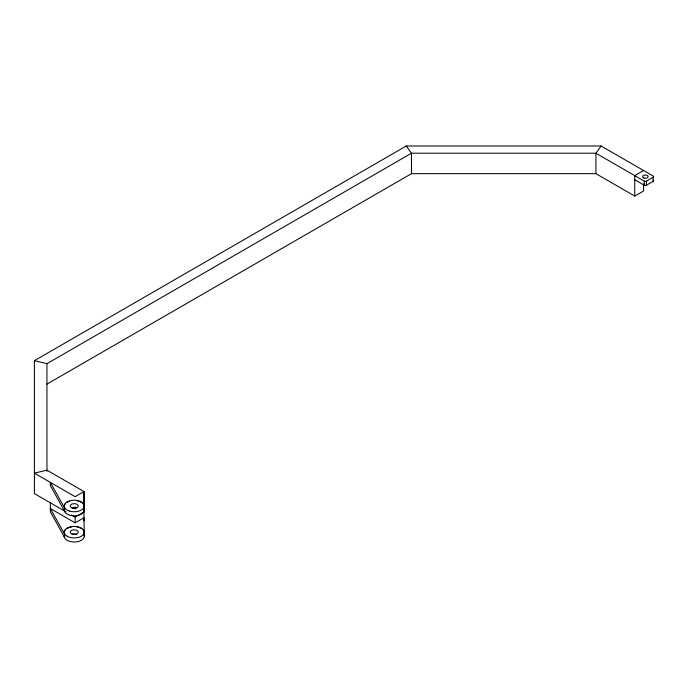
<?xml version="1.0" encoding="UTF-8"?>
<svg xmlns="http://www.w3.org/2000/svg" width="688" height="688" viewBox="0 0 688 688"><rect width="100%" height="100%" fill="white"/><g stroke="black" fill="none" stroke-linecap="round" stroke-linejoin="round"><path stroke-width="1.03" d="M634.74 179.714L644.312 185.244A1.505 0.869 0 0 0 646.436 185.235L653.118 181.374L653.118 177.289A1.505 0.869 0 0 0 653.204 176.059L601.097 145.976L595.928 153.218L595.928 173.668L634.74 196.08L643.598 190.963L643.598 183.808M65.945 511.82L34.4 493.606L34.4 360.684L406.298 145.976L601.097 145.976M34.4 360.684L46.939 363.677L411.467 153.218L595.928 153.218L644.312 181.15A1.505 0.869 0 0 0 646.436 181.142L653.118 177.289M46.939 384.119L411.467 173.668L595.928 173.668M643.598 170.512L634.74 175.629L634.74 196.08M71.432 514.985L75.13 517.118L83.988 512.01M50.336 502.808L50.336 511.803L64.569 537.328L64.569 534.06L50.336 508.535L75.13 522.846L83.988 517.737L84.263 535.832A10.019 5.788 0 0 0 83.919 534.335M406.298 145.976L411.467 153.218L411.467 173.668M64.569 507.882L50.336 482.357L50.336 485.625L64.569 511.15L64.569 507.882A10.019 5.788 0 0 1 65.566 503.496M83.919 508.157A10.019 5.788 0 0 1 84.263 509.653L83.988 491.559L46.939 470.171L34.4 473.155L75.13 496.667L83.988 491.559L83.988 521.005M83.988 494.827L84.263 509.653M646.436 181.142L646.436 185.235M644.312 181.15L644.312 185.244M84.263 535.832L84.263 532.555A10.019 5.788 0 0 0 82.921 529.665M75.13 506.893L75.13 508.939M75.13 517.118L75.13 522.846M46.939 363.677L46.939 471.452M653.204 180.153A1.505 0.869 0 0 1 653.118 181.374M83.919 534.739A10.019 5.788 0 0 1 75.551 541.972A10.019 5.788 0 0 1 64.225 536.236M72.24 534.241A4.008 2.313 0 0 1 76.248 534.241M64.569 537.328A10.019 5.788 0 0 1 64.225 535.832M64.569 534.06A10.019 5.788 0 0 1 65.566 529.665M67.166 528.47A10.019 5.788 0 0 1 69.239 527.55M70.013 527.318A10.019 5.788 0 0 1 71.655 526.974M76.841 526.974A10.019 5.788 0 0 1 78.484 527.318M79.258 527.55A10.019 5.788 0 0 1 81.33 528.47M83.919 508.57A10.019 5.788 0 0 1 75.551 515.802A10.019 5.788 0 0 1 64.225 510.066M72.24 508.062A4.008 2.313 0 0 1 76.248 508.062M64.569 511.15A10.019 5.788 0 0 1 64.225 509.653M67.166 502.292A10.019 5.788 0 0 1 69.239 501.371M76.841 500.795A10.019 5.788 0 0 1 78.484 501.139M79.258 501.371A10.019 5.788 0 0 1 81.33 502.292M82.921 503.496A10.019 5.788 0 0 1 84.263 506.385M643.994 178.029A2.752 1.591 0 0 0 648.122 176.653A2.752 1.591 0 0 0 643.994 175.268A2.752 1.591 0 0 0 643.994 178.029M67.166 536.236A10.019 5.788 0 0 0 83.919 533.647A10.019 5.788 0 0 0 71.655 526.561A10.019 5.788 0 0 0 67.166 536.236M72.24 534.155A4.008 2.313 0 0 0 78.251 532.151A4.008 2.313 0 0 0 72.24 530.147A4.008 2.313 0 0 0 72.24 534.155M69.239 510.986A10.019 5.788 0 0 0 84.263 505.972A10.019 5.788 0 0 0 69.239 500.967A10.019 5.788 0 0 0 69.239 510.986M72.24 507.976A4.008 2.313 0 0 0 78.251 505.972A4.008 2.313 0 0 0 72.24 503.969A4.008 2.313 0 0 0 72.24 507.976"/></g></svg>
